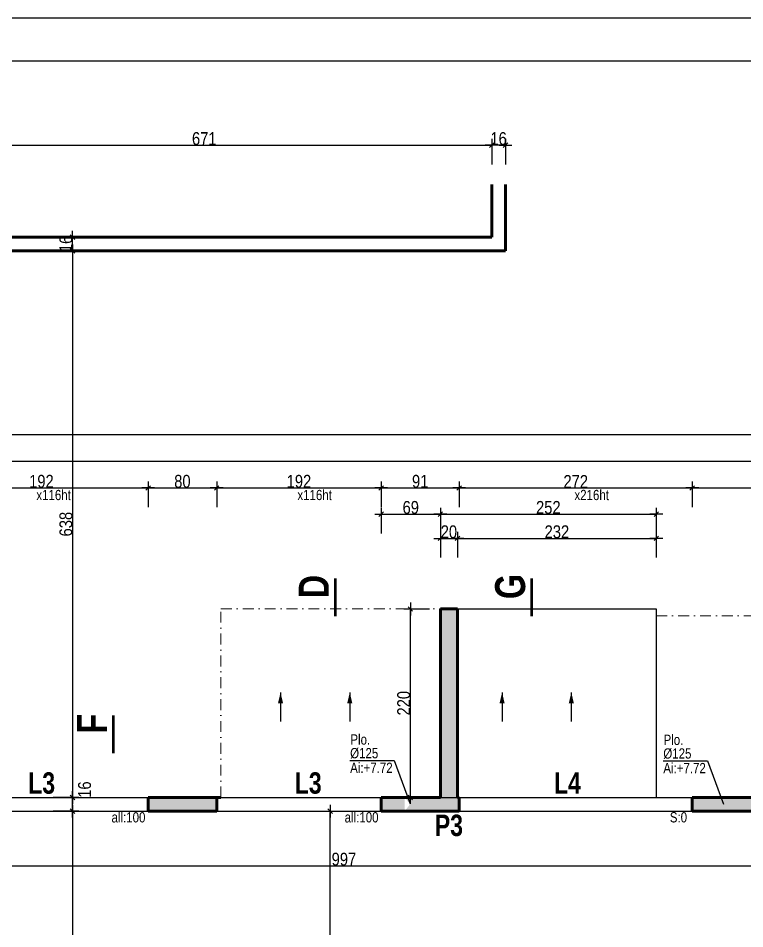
# Model space of a CAD drawing. Header units: millimetres. Extents: x 7120 to 15038, y -9128 to -4928.
# Drawn here: x 11635 to 12483, y -5990 to -4928 of the extents above; entities that cross this region are included whole.
import ezdxf
from ezdxf.enums import TextEntityAlignment as Align

# ---------------------------------------------------------------- set-up
doc = ezdxf.new("R2010")
doc.units = ezdxf.units.MM
doc.linetypes.add('TIRETPTX2', pattern=[50.8, 25.4, -12.7, 0, -12.7])
for name, color, linetype in [('01_Cad_2', 5, 'Continuous'), ('01_cote_gen', 4, 'Continuous'), ('01_linteaux', 2, 'Continuous'), ('01_poch_murs', 253, 'Continuous'), ('01_poch_poteaux', 250, 'Continuous'), ('01_resv', 32, 'Continuous'), ('01_texte', 230, 'Continuous'), ('AA_COTES', 2, 'Continuous')]:
    doc.layers.add(name, color=color, linetype=linetype)
doc.layers.add('01_murs_coup', color=5, linetype='Continuous', lineweight=60)
doc.layers.add('01_tram_axes', color=2, linetype='TIRETPTX2', lineweight=9)
doc.styles.add('impact', font='impact.ttf')
doc.styles.add('MATTE_TXT', font='arial.ttf')
doc.styles.add('STYLE2', font='ARIALN.TTF')
doc.dimstyles.new('JB50', dxfattribs={"dimscale": 0.1, "dimtxt": 150, "dimasz": 15, "dimexe": 0.1, "dimexo": 0.1, "dimgap": 0.09, "dimtad": 1, "dimdec": 1, "dimdsep": 46, "dimtxsty": 'STYLE2', "dimblk1": 'BOND_G', "dimblk2": 'BOND_D', "dimsah": 1, "dimcen": 1.5, "dimdle": 0.01, "dimse1": 1, "dimse2": 1, "dimclrd": 4, "dimclre": 2, "dimclrt": 6, "dimazin": 2, "dimtfac": 2.333333, "dimtdec": 1, "dimtix": 1, "dimtmove": 2, "dimatfit": 3, "dimldrblk": 'BOND_G', "dimfxl": 1, "dimtolj": 1, "dimtzin": 0, "dimarcsym": 0})

# ---------------------------------------------------------------- blocks, each defined once
blk = doc.blocks.new('BOND_G')
at = {"layer": 'AA_COTES', "color": 0}
for p, q in [((0, -5), (0, 15)), ((5, 0), (-5, 0)), ((1.77, 1.77), (-1.77, -1.77))]:
    blk.add_line(p, q, dxfattribs=at)
blk = doc.blocks.new('BOND_D')
at = {"layer": 'AA_COTES', "color": 0}
for p, q in [((5, 0), (-5, 0)), ((-1.77, -1.77), (1.77, 1.77)), ((0, 5), (0, -15))]:
    blk.add_line(p, q, dxfattribs=at)
blk = doc.blocks.new('*D44')
at = {"layer": '01_cote_gen', "color": 4, "lineweight": -2, "transparency": 16777216}
blk.add_line((11788.1, -5475.8), (11865.1, -5475.8), dxfattribs=at)
at = {"layer": 'DEFPOINTS', "color": 0}
for p in [(11866.6, -5475.8), (11786.6, -5498.3), (11866.6, -5498.3)]:
    blk.add_point(p, dxfattribs=at)
at = {"layer": '01_cote_gen', "color": 4, "lineweight": -2, "transparency": 16777216, "xscale": 1.5, "yscale": 1.5, "zscale": 1.5, "rotation": 180}
blk.add_blockref('BOND_G', (11786.6, -5475.8), dxfattribs=at)
at = {"layer": '01_cote_gen', "color": 4, "lineweight": -2, "transparency": 16777216, "xscale": 1.5, "yscale": 1.5, "zscale": 1.5}
blk.add_blockref('BOND_D', (11866.6, -5475.8), dxfattribs=at)
at = {"layer": '01_cote_gen', "color": 6, "transparency": 16777216, "insert": (11826.6, -5468.1), "char_height": 15, "attachment_point": 5, "style": 'STYLE2'}
blk.add_mtext('\\A1;80', dxfattribs=at)
blk = doc.blocks.new('*D45')
at = {"layer": '01_cote_gen', "color": 4, "lineweight": -2, "transparency": 16777216}
blk.add_line((11868.1, -5475.8), (12057.1, -5475.8), dxfattribs=at)
at = {"layer": 'DEFPOINTS', "color": 0}
for p in [(12058.6, -5475.8), (11866.6, -5498.3), (12058.6, -5498.3)]:
    blk.add_point(p, dxfattribs=at)
at = {"layer": '01_cote_gen', "color": 4, "lineweight": -2, "transparency": 16777216, "xscale": 1.5, "yscale": 1.5, "zscale": 1.5, "rotation": 180}
blk.add_blockref('BOND_G', (11866.6, -5475.8), dxfattribs=at)
at = {"layer": '01_cote_gen', "color": 4, "lineweight": -2, "transparency": 16777216, "xscale": 1.5, "yscale": 1.5, "zscale": 1.5}
blk.add_blockref('BOND_D', (12058.6, -5475.8), dxfattribs=at)
at = {"layer": '01_cote_gen', "color": 6, "transparency": 16777216, "insert": (11962.6, -5468.1), "char_height": 15, "attachment_point": 5, "style": 'STYLE2'}
blk.add_mtext('\\A1;192', dxfattribs=at)
blk = doc.blocks.new('*D46')
at = {"layer": '01_cote_gen', "color": 4, "lineweight": -2, "transparency": 16777216}
blk.add_line((12060.1, -5475.8), (12148.1, -5475.8), dxfattribs=at)
at = {"layer": 'DEFPOINTS', "color": 0}
for p in [(12149.6, -5475.8), (12058.6, -5498.3), (12149.6, -5498.3)]:
    blk.add_point(p, dxfattribs=at)
at = {"layer": '01_cote_gen', "color": 4, "lineweight": -2, "transparency": 16777216, "xscale": 1.5, "yscale": 1.5, "zscale": 1.5, "rotation": 180}
blk.add_blockref('BOND_G', (12058.6, -5475.8), dxfattribs=at)
at = {"layer": '01_cote_gen', "color": 4, "lineweight": -2, "transparency": 16777216, "xscale": 1.5, "yscale": 1.5, "zscale": 1.5}
blk.add_blockref('BOND_D', (12149.6, -5475.8), dxfattribs=at)
at = {"layer": '01_cote_gen', "color": 6, "transparency": 16777216, "insert": (12104.1, -5468.1), "char_height": 15, "attachment_point": 5, "style": 'STYLE2'}
blk.add_mtext('\\A1;91', dxfattribs=at)
blk = doc.blocks.new('*D47')
at = {"layer": '01_cote_gen', "color": 4, "lineweight": -2, "transparency": 16777216}
blk.add_line((12151.1, -5475.8), (12420.1, -5475.8), dxfattribs=at)
at = {"layer": 'DEFPOINTS', "color": 0}
for p in [(12421.6, -5475.8), (12149.6, -5498.3), (12421.6, -5498.3)]:
    blk.add_point(p, dxfattribs=at)
at = {"layer": '01_cote_gen', "color": 4, "lineweight": -2, "transparency": 16777216, "xscale": 1.5, "yscale": 1.5, "zscale": 1.5, "rotation": 180}
blk.add_blockref('BOND_G', (12149.6, -5475.8), dxfattribs=at)
at = {"layer": '01_cote_gen', "color": 4, "lineweight": -2, "transparency": 16777216, "xscale": 1.5, "yscale": 1.5, "zscale": 1.5}
blk.add_blockref('BOND_D', (12421.6, -5475.8), dxfattribs=at)
at = {"layer": '01_cote_gen', "color": 6, "transparency": 16777216, "insert": (12285.6, -5468.2), "char_height": 15, "attachment_point": 5, "style": 'STYLE2'}
blk.add_mtext('\\A1;272', dxfattribs=at)
blk = doc.blocks.new('*D48')
at = {"layer": '01_cote_gen', "color": 4, "lineweight": -2, "transparency": 16777216}
blk.add_line((12423.1, -5475.8), (12613.1, -5475.8), dxfattribs=at)
at = {"layer": 'DEFPOINTS', "color": 0}
for p in [(12614.6, -5475.8), (12421.6, -5498.3), (12614.6, -5498.3)]:
    blk.add_point(p, dxfattribs=at)
at = {"layer": '01_cote_gen', "color": 4, "lineweight": -2, "transparency": 16777216, "xscale": 1.5, "yscale": 1.5, "zscale": 1.5, "rotation": 180}
blk.add_blockref('BOND_G', (12421.6, -5475.8), dxfattribs=at)
at = {"layer": '01_cote_gen', "color": 4, "lineweight": -2, "transparency": 16777216, "xscale": 1.5, "yscale": 1.5, "zscale": 1.5}
blk.add_blockref('BOND_D', (12614.6, -5475.8), dxfattribs=at)
at = {"layer": '01_cote_gen', "color": 6, "transparency": 16777216, "insert": (12518.1, -5468.1), "char_height": 15, "attachment_point": 5, "style": 'STYLE2'}
blk.add_mtext('\\A1;193', dxfattribs=at)
blk = doc.blocks.new('*D56')
at = {"layer": '01_cote_gen', "color": 4, "lineweight": -2, "transparency": 16777216}
blk.add_line((11698.4, -5851.5), (11698.4, -5838.5), dxfattribs=at)
at = {"layer": 'DEFPOINTS', "color": 0}
for p in [(11697, -5837), (11698.4, -5837), (11697, -5853)]:
    blk.add_point(p, dxfattribs=at)
at = {"layer": '01_cote_gen', "color": 4, "lineweight": -2, "transparency": 16777216, "xscale": 1.5, "yscale": 1.5, "zscale": 1.5}
for name, p, rotation in [('BOND_D', (11698.4, -5837), 90), ('BOND_G', (11698.4, -5853), 270)]:
    blk.add_blockref(name, p, dxfattribs=dict(at, rotation=rotation))
at = {"layer": '01_cote_gen', "color": 6, "transparency": 16777216, "insert": (11712.5, -5827.8), "char_height": 15, "attachment_point": 5, "rotation": 90, "style": 'STYLE2'}
blk.add_mtext('\\A1;16', dxfattribs=at)
blk = doc.blocks.new('*D57')
at = {"layer": '01_cote_gen', "color": 4, "lineweight": -2, "transparency": 16777216}
blk.add_line((11698.4, -5854.5), (11698.4, -6544.4), dxfattribs=at)
at = {"layer": 'DEFPOINTS', "color": 0}
for p in [(11659.2, -5853), (11691.7, -6545.9), (11698.4, -6545.9)]:
    blk.add_point(p, dxfattribs=at)
at = {"layer": '01_cote_gen', "color": 4, "lineweight": -2, "transparency": 16777216, "xscale": 1.5, "yscale": 1.5, "zscale": 1.5}
for name, p, rotation in [('BOND_G', (11698.4, -5853), 90), ('BOND_D', (11698.4, -6545.9), 270)]:
    blk.add_blockref(name, p, dxfattribs=dict(at, rotation=rotation))
at = {"layer": '01_cote_gen', "color": 6, "transparency": 16777216, "insert": (11690.7, -6199.4), "char_height": 15, "attachment_point": 5, "rotation": 90, "style": 'STYLE2'}
blk.add_mtext('\\A1;693', dxfattribs=at)
blk = doc.blocks.new('*D73')
at = {"layer": '01_cote_gen', "color": 4, "lineweight": -2, "transparency": 16777216}
blk.add_line((11518.1, -5075.7), (12186.1, -5075.7), dxfattribs=at)
at = {"layer": 'DEFPOINTS', "color": 0}
for p in [(12187.6, -5075.7), (11516.6, -5121.5), (12187.6, -5121.5)]:
    blk.add_point(p, dxfattribs=at)
at = {"layer": '01_cote_gen', "color": 4, "lineweight": -2, "transparency": 16777216, "xscale": 1.5, "yscale": 1.5, "zscale": 1.5, "rotation": 180}
blk.add_blockref('BOND_G', (11516.6, -5075.7), dxfattribs=at)
at = {"layer": '01_cote_gen', "color": 4, "lineweight": -2, "transparency": 16777216, "xscale": 1.5, "yscale": 1.5, "zscale": 1.5}
blk.add_blockref('BOND_D', (12187.6, -5075.7), dxfattribs=at)
at = {"layer": '01_cote_gen', "color": 6, "transparency": 16777216, "insert": (11852.1, -5068.1), "char_height": 15, "attachment_point": 5, "style": 'STYLE2'}
blk.add_mtext('\\A1;671', dxfattribs=at)
blk = doc.blocks.new('*D74')
at = {"layer": '01_cote_gen', "color": 4, "lineweight": -2, "transparency": 16777216}
for p, q in [((12186.1, -5075.7), (12184.6, -5075.7)), ((12203.6, -5075.7), (12187.6, -5075.7)), ((12205.1, -5075.7), (12206.6, -5075.7))]:
    blk.add_line(p, q, dxfattribs=at)
at = {"layer": 'DEFPOINTS', "color": 0}
for p in [(12187.6, -5075.7), (12187.6, -5090), (12203.6, -5121.5)]:
    blk.add_point(p, dxfattribs=at)
at = {"layer": '01_cote_gen', "color": 4, "lineweight": -2, "transparency": 16777216, "xscale": 1.5, "yscale": 1.5, "zscale": 1.5}
blk.add_blockref('BOND_D', (12187.6, -5075.7), dxfattribs=at)
at = {"layer": '01_cote_gen', "color": 4, "lineweight": -2, "transparency": 16777216, "xscale": 1.5, "yscale": 1.5, "zscale": 1.5, "rotation": 180}
blk.add_blockref('BOND_G', (12203.6, -5075.7), dxfattribs=at)
at = {"layer": '01_cote_gen', "color": 6, "transparency": 16777216, "insert": (12195.6, -5068.1), "char_height": 15, "attachment_point": 5, "style": 'STYLE2'}
blk.add_mtext('\\A1;16', dxfattribs=at)
blk = doc.blocks.new('*D87')
at = {"layer": '01_cote_gen', "color": 4, "lineweight": -2, "transparency": 16777216}
blk.add_line((11518.1, -5916.7), (12512.1, -5916.7), dxfattribs=at)
at = {"layer": 'DEFPOINTS', "color": 0}
for p in [(12513.6, -5916.7), (11516.6, -5965.1), (12513.6, -5965.1)]:
    blk.add_point(p, dxfattribs=at)
at = {"layer": '01_cote_gen', "color": 4, "lineweight": -2, "transparency": 16777216, "xscale": 1.5, "yscale": 1.5, "zscale": 1.5, "rotation": 180}
blk.add_blockref('BOND_G', (11516.6, -5916.7), dxfattribs=at)
at = {"layer": '01_cote_gen', "color": 4, "lineweight": -2, "transparency": 16777216, "xscale": 1.5, "yscale": 1.5, "zscale": 1.5}
blk.add_blockref('BOND_D', (12513.6, -5916.7), dxfattribs=at)
at = {"layer": '01_cote_gen', "color": 6, "transparency": 16777216, "insert": (12015.1, -5909.1), "char_height": 15, "attachment_point": 5, "style": 'STYLE2'}
blk.add_mtext('\\A1;997', dxfattribs=at)
blk = doc.blocks.new('*D90')
at = {"layer": '01_cote_gen', "color": 4, "lineweight": -2, "transparency": 16777216}
blk.add_line((11518.1, -5413.3), (14066.1, -5413.3), dxfattribs=at)
at = {"layer": 'DEFPOINTS', "color": 0}
for p in [(11516.6, -5391.2), (14067.6, -5413.3), (14067.6, -5467)]:
    blk.add_point(p, dxfattribs=at)
at = {"layer": '01_cote_gen', "color": 4, "lineweight": -2, "transparency": 16777216, "xscale": 1.5, "yscale": 1.5, "zscale": 1.5, "rotation": 180}
blk.add_blockref('BOND_G', (11516.6, -5413.3), dxfattribs=at)
at = {"layer": '01_cote_gen', "color": 4, "lineweight": -2, "transparency": 16777216, "xscale": 1.5, "yscale": 1.5, "zscale": 1.5}
blk.add_blockref('BOND_D', (14067.6, -5413.3), dxfattribs=at)
at = {"layer": '01_cote_gen', "color": 6, "transparency": 16777216, "insert": (12792.1, -5405.6), "char_height": 15, "attachment_point": 5, "style": 'STYLE2'}
blk.add_mtext('\\A1;2551', dxfattribs=at)
blk = doc.blocks.new('*D91')
at = {"layer": '01_cote_gen', "color": 4, "lineweight": -2, "transparency": 16777216}
for p, q in [((11698.4, -5181.5), (11698.4, -5180)), ((11698.4, -5199), (11698.4, -5183)), ((11698.4, -5200.5), (11698.4, -5202))]:
    blk.add_line(p, q, dxfattribs=at)
at = {"layer": 'DEFPOINTS', "color": 0}
for p in [(11698.4, -5183), (11703.4, -5183), (11703.4, -5199)]:
    blk.add_point(p, dxfattribs=at)
at = {"layer": '01_cote_gen', "color": 4, "lineweight": -2, "transparency": 16777216, "xscale": 1.5, "yscale": 1.5, "zscale": 1.5}
for name, p, rotation in [('BOND_D', (11698.4, -5183), 270), ('BOND_G', (11698.4, -5199), 90)]:
    blk.add_blockref(name, p, dxfattribs=dict(at, rotation=rotation))
at = {"layer": '01_cote_gen', "color": 6, "transparency": 16777216, "insert": (11690.7, -5191), "char_height": 15, "attachment_point": 5, "rotation": 90, "style": 'STYLE2'}
blk.add_mtext('\\A1;16', dxfattribs=at)
blk = doc.blocks.new('*D178')
at = {"layer": '01_cote_gen', "color": 4, "lineweight": -2, "transparency": 16777216}
blk.add_line((11596.1, -5475.8), (11785.1, -5475.8), dxfattribs=at)
at = {"layer": 'DEFPOINTS', "color": 0}
for p in [(11786.6, -5475.8), (11594.6, -5498.3), (11786.6, -5498.3)]:
    blk.add_point(p, dxfattribs=at)
at = {"layer": '01_cote_gen', "color": 4, "lineweight": -2, "transparency": 16777216, "xscale": 1.5, "yscale": 1.5, "zscale": 1.5, "rotation": 180}
blk.add_blockref('BOND_G', (11594.6, -5475.8), dxfattribs=at)
at = {"layer": '01_cote_gen', "color": 4, "lineweight": -2, "transparency": 16777216, "xscale": 1.5, "yscale": 1.5, "zscale": 1.5}
blk.add_blockref('BOND_D', (11786.6, -5475.8), dxfattribs=at)
at = {"layer": '01_cote_gen', "color": 6, "transparency": 16777216, "insert": (11662.1, -5468.1), "char_height": 15, "attachment_point": 5, "style": 'STYLE2'}
blk.add_mtext('\\A1;192', dxfattribs=at)
blk = doc.blocks.new('*D189')
at = {"layer": '01_cote_gen', "color": 4, "lineweight": -2, "transparency": 16777216}
blk.add_line((12092.6, -5835.5), (12092.6, -5618.5), dxfattribs=at)
at = {"layer": 'DEFPOINTS', "color": 0}
for p in [(12092.6, -5617), (12148.3, -5617), (12138.3, -5837)]:
    blk.add_point(p, dxfattribs=at)
at = {"layer": '01_cote_gen', "color": 4, "lineweight": -2, "transparency": 16777216, "xscale": 1.5, "yscale": 1.5, "zscale": 1.5}
for name, p, rotation in [('BOND_D', (12092.6, -5617), 90), ('BOND_G', (12092.6, -5837), 270)]:
    blk.add_blockref(name, p, dxfattribs=dict(at, rotation=rotation))
at = {"layer": '01_cote_gen', "color": 6, "transparency": 16777216, "insert": (12084.9, -5727), "char_height": 15, "attachment_point": 5, "rotation": 90, "style": 'STYLE2'}
blk.add_mtext('\\A1;220', dxfattribs=at)
blk = doc.blocks.new('*D258')
at = {"layer": '01_cote_gen', "color": 4, "lineweight": -2, "transparency": 16777216}
blk.add_line((11172.1, -5444.3), (14066.1, -5444.3), dxfattribs=at)
at = {"layer": 'DEFPOINTS', "color": 0}
for p in [(14067.6, -5444.3), (14067.6, -5444.3), (11170.6, -5460.4)]:
    blk.add_point(p, dxfattribs=at)
at = {"layer": '01_cote_gen', "color": 4, "lineweight": -2, "transparency": 16777216, "xscale": 1.5, "yscale": 1.5, "zscale": 1.5, "rotation": 180}
blk.add_blockref('BOND_G', (11170.6, -5444.3), dxfattribs=at)
at = {"layer": '01_cote_gen', "color": 4, "lineweight": -2, "transparency": 16777216, "xscale": 1.5, "yscale": 1.5, "zscale": 1.5}
blk.add_blockref('BOND_D', (14067.6, -5444.3), dxfattribs=at)
at = {"layer": '01_cote_gen', "color": 6, "transparency": 16777216, "insert": (12619.1, -5436.7), "char_height": 15, "attachment_point": 5, "style": 'STYLE2'}
blk.add_mtext('\\A1;2897', dxfattribs=at)
blk = doc.blocks.new('*D417')
at = {"layer": '01_cote_gen', "color": 4, "lineweight": -2, "transparency": 16777216}
blk.add_line((11698.4, -5200.5), (11698.4, -5835.5), dxfattribs=at)
at = {"layer": 'DEFPOINTS', "color": 0}
for p in [(11730.6, -5199), (11698.4, -5837), (11750.2, -5837)]:
    blk.add_point(p, dxfattribs=at)
at = {"layer": '01_cote_gen', "color": 4, "lineweight": -2, "transparency": 16777216, "xscale": 1.5, "yscale": 1.5, "zscale": 1.5}
for name, p, rotation in [('BOND_G', (11698.4, -5199), 90), ('BOND_D', (11698.4, -5837), 270)]:
    blk.add_blockref(name, p, dxfattribs=dict(at, rotation=rotation))
at = {"layer": '01_cote_gen', "color": 6, "transparency": 16777216, "insert": (11690.7, -5518), "char_height": 15, "attachment_point": 5, "rotation": 90, "style": 'STYLE2'}
blk.add_mtext('\\A1;638', dxfattribs=at)
blk = doc.blocks.new('*D419')
at = {"layer": '01_cote_gen', "color": 4, "lineweight": -2, "transparency": 16777216}
blk.add_line((11999, -6484.4), (11999, -5854.5), dxfattribs=at)
at = {"layer": 'DEFPOINTS', "color": 0}
for p in [(11999, -5853), (12075.7, -5853), (12053.6, -6485.9)]:
    blk.add_point(p, dxfattribs=at)
at = {"layer": '01_cote_gen', "color": 4, "lineweight": -2, "transparency": 16777216, "xscale": 1.5, "yscale": 1.5, "zscale": 1.5}
for name, p, rotation in [('BOND_D', (11999, -5853), 90), ('BOND_G', (11999, -6485.9), 270)]:
    blk.add_blockref(name, p, dxfattribs=dict(at, rotation=rotation))
at = {"layer": '01_cote_gen', "color": 6, "transparency": 16777216, "insert": (11991.3, -6169.4), "char_height": 15, "attachment_point": 5, "rotation": 90, "style": 'STYLE2'}
blk.add_mtext('\\A1;633', dxfattribs=at)
blk = doc.blocks.new('*D458')
at = {"layer": '01_cote_gen', "color": 4, "lineweight": -2, "transparency": 16777216}
blk.add_line((12129.1, -5506.3), (12378.1, -5506.3), dxfattribs=at)
at = {"layer": 'DEFPOINTS', "color": 0}
for p in [(12379.6, -5506.3), (12127.6, -5617), (12379.6, -5617)]:
    blk.add_point(p, dxfattribs=at)
at = {"layer": '01_cote_gen', "color": 4, "lineweight": -2, "transparency": 16777216, "xscale": 1.5, "yscale": 1.5, "zscale": 1.5, "rotation": 180}
blk.add_blockref('BOND_G', (12127.6, -5506.3), dxfattribs=at)
at = {"layer": '01_cote_gen', "color": 4, "lineweight": -2, "transparency": 16777216, "xscale": 1.5, "yscale": 1.5, "zscale": 1.5}
blk.add_blockref('BOND_D', (12379.6, -5506.3), dxfattribs=at)
at = {"layer": '01_cote_gen', "color": 6, "transparency": 16777216, "insert": (12253.6, -5498.6), "char_height": 15, "attachment_point": 5, "style": 'STYLE2'}
blk.add_mtext('\\A1;252', dxfattribs=at)
blk = doc.blocks.new('*D459')
at = {"layer": '01_cote_gen', "color": 4, "lineweight": -2, "transparency": 16777216}
blk.add_line((12129.1, -5534.6), (12146.1, -5534.6), dxfattribs=at)
at = {"layer": 'DEFPOINTS', "color": 0}
for p in [(12127.6, -5528.8), (12147.6, -5534.6), (12147.6, -5617)]:
    blk.add_point(p, dxfattribs=at)
at = {"layer": '01_cote_gen', "color": 4, "lineweight": -2, "transparency": 16777216, "xscale": 1.5, "yscale": 1.5, "zscale": 1.5, "rotation": 180}
blk.add_blockref('BOND_G', (12127.6, -5534.6), dxfattribs=at)
at = {"layer": '01_cote_gen', "color": 4, "lineweight": -2, "transparency": 16777216, "xscale": 1.5, "yscale": 1.5, "zscale": 1.5}
blk.add_blockref('BOND_D', (12147.6, -5534.6), dxfattribs=at)
at = {"layer": '01_cote_gen', "color": 6, "transparency": 16777216, "insert": (12137.6, -5527), "char_height": 15, "attachment_point": 5, "style": 'STYLE2'}
blk.add_mtext('\\A1;20', dxfattribs=at)
blk = doc.blocks.new('*D460')
at = {"layer": '01_cote_gen', "color": 4, "lineweight": -2, "transparency": 16777216}
blk.add_line((12149.1, -5534.6), (12378.1, -5534.6), dxfattribs=at)
at = {"layer": 'DEFPOINTS', "color": 0}
for p in [(12379.6, -5528.8), (12379.6, -5534.6), (12147.6, -5542.1)]:
    blk.add_point(p, dxfattribs=at)
at = {"layer": '01_cote_gen', "color": 4, "lineweight": -2, "transparency": 16777216, "xscale": 1.5, "yscale": 1.5, "zscale": 1.5, "rotation": 180}
blk.add_blockref('BOND_G', (12147.6, -5534.6), dxfattribs=at)
at = {"layer": '01_cote_gen', "color": 4, "lineweight": -2, "transparency": 16777216, "xscale": 1.5, "yscale": 1.5, "zscale": 1.5}
blk.add_blockref('BOND_D', (12379.6, -5534.6), dxfattribs=at)
at = {"layer": '01_cote_gen', "color": 6, "transparency": 16777216, "insert": (12263.6, -5527), "char_height": 15, "attachment_point": 5, "style": 'STYLE2'}
blk.add_mtext('\\A1;232', dxfattribs=at)
blk = doc.blocks.new('*D461')
at = {"layer": '01_cote_gen', "color": 4, "lineweight": -2, "transparency": 16777216}
blk.add_line((12060.1, -5506.3), (12126.1, -5506.3), dxfattribs=at)
at = {"layer": 'DEFPOINTS', "color": 0}
for p in [(12058.6, -5498.3), (12127.6, -5506.3), (12127.6, -5513.8)]:
    blk.add_point(p, dxfattribs=at)
at = {"layer": '01_cote_gen', "color": 4, "lineweight": -2, "transparency": 16777216, "xscale": 1.5, "yscale": 1.5, "zscale": 1.5, "rotation": 180}
blk.add_blockref('BOND_G', (12058.6, -5506.3), dxfattribs=at)
at = {"layer": '01_cote_gen', "color": 4, "lineweight": -2, "transparency": 16777216, "xscale": 1.5, "yscale": 1.5, "zscale": 1.5}
blk.add_blockref('BOND_D', (12127.6, -5506.3), dxfattribs=at)
at = {"layer": '01_cote_gen', "color": 6, "transparency": 16777216, "insert": (12093.1, -5498.6), "char_height": 15, "attachment_point": 5, "style": 'STYLE2'}
blk.add_mtext('\\A1;69', dxfattribs=at)

msp = doc.modelspace()

# ---------------------------------------------------------------- hatches: boundary and pattern name
at = {"layer": '01_poch_murs'}
h = msp.add_hatch(color=256, dxfattribs=at)
h.dxf.hatch_style = 1
h.paths.add_polyline_path([(11392.63, -5836.96), (11170.63, -5836.96), (11170.63, -6372.91), (11188.63, -6372.91), (11188.63, -5984.94), (11353.63, -5984.94), (11353.63, -6187.94), (11371.63, -6187.94), (11371.63, -5966.94), (11371.63, -5960.94), (11361.63, -5960.94), (11361.63, -5966.94), (11188.63, -5966.94), (11188.63, -5852.96), (11361.63, -5852.96), (11361.63, -5858.96), (11371.63, -5858.96), (11371.63, -5852.96), (11392.63, -5852.96)])
h.paths.add_polyline_path([(11594.63, -5836.96), (11493.63, -5836.96), (11493.63, -5852.96), (11498.63, -5852.96), (11498.63, -6563.94), (11919.63, -6563.94), (11919.63, -6545.94), (11516.63, -6545.94), (11516.63, -5852.96), (11594.63, -5852.96)])
h.paths.add_polyline_path([(11866.63, -5836.96), (11864.63, -5836.96), (11786.63, -5836.96), (11786.63, -5852.96), (11866.63, -5852.96)], flags=17)
h.paths.add_polyline_path([(12149.63, -5836.96), (12147.63, -5836.96), (12147.63, -5624.96), (12147.63, -5616.96), (12127.63, -5616.96), (12127.63, -5836.96), (12058.63, -5836.96)])
h.paths.add_polyline_path([(12518.13, -5836.96), (12421.63, -5836.96), (12421.63, -5852.96), (12513.63, -5852.96)])
h.paths.add_polyline_path([(12513.63, -6545.94), (12257.63, -6545.94), (12257.63, -6485.94), (12053.63, -6485.94), (12053.63, -6545.94), (12021.63, -6545.94), (12021.63, -6563.94), (12071.63, -6563.94), (12071.63, -6503.94), (12239.63, -6503.94), (12239.63, -6563.94), (12513.63, -6563.94)])
at = {"layer": '01_poch_poteaux'}
h = msp.add_hatch(color=256, dxfattribs=at)
h.dxf.hatch_style = 1
h.paths.add_polyline_path([(12149.63, -5836.96), (12147.63, -5836.96), (12127.63, -5836.96), (12058.63, -5836.96), (12058.63, -5852.96), (12149.63, -5852.96)])

# ---------------------------------------------------------------- linework, layer by layer
at = {"layer": '01_Cad_2'}
msp.add_line((15037.97, -4927.54), (7119.72, -4927.54), dxfattribs=at)
at = {"layer": '01_Cad_2', "color": 2}
msp.add_line((14987.97, -4977.54), (7169.72, -4977.54), dxfattribs=at)
at = {"layer": '01_linteaux'}
for p, q in [((12147.63, -5616.96), (12379.63, -5616.96)), ((12379.63, -5616.96), (12379.63, -5836.96)), ((11594.63, -5836.96), (11786.63, -5836.96)), ((11866.63, -5836.96), (12058.63, -5836.96)), ((12149.63, -5836.96), (12421.63, -5836.96)), ((11594.63, -5852.96), (11786.63, -5852.96)), ((11866.63, -5852.96), (12058.63, -5852.96)), ((12149.63, -5852.96), (12421.63, -5852.96))]:
    msp.add_line(p, q, dxfattribs=at)
at = {"layer": '01_murs_coup'}
for p, q in [((12187.63, -5182.96), (12187.63, -5121.46)), ((12203.63, -5198.96), (12203.63, -5121.46)), ((11498.63, -5182.96), (12187.63, -5182.96)), ((11498.63, -5198.96), (12203.63, -5198.96)), ((12127.63, -5616.96), (12127.63, -5836.96)), ((12127.63, -5616.96), (12147.63, -5616.96)), ((12147.63, -5616.96), (12147.63, -5624.96)), ((12147.63, -5624.96), (12147.63, -5836.96)), ((11786.63, -5836.96), (11871.63, -5836.96)), ((11786.63, -5852.96), (11786.63, -5836.96)), ((11864.63, -5836.96), (11866.63, -5836.96)), ((11866.63, -5852.96), (11866.63, -5836.96)), ((12058.63, -5836.96), (12127.63, -5836.96)), ((12058.63, -5852.96), (12058.63, -5836.96)), ((12147.63, -5836.96), (12149.63, -5836.96)), ((12149.63, -5852.96), (12149.63, -5836.96)), ((12421.63, -5836.96), (12614.63, -5836.96)), ((12421.63, -5852.96), (12421.63, -5836.96)), ((11786.63, -5852.96), (11866.63, -5852.96)), ((12058.63, -5852.96), (12149.63, -5852.96)), ((12421.63, -5852.96), (12513.63, -5852.96))]:
    msp.add_line(p, q, dxfattribs=at)
at = {"layer": '01_poch_poteaux'}
msp.add_line((12127.63, -5836.96), (12147.63, -5836.96), dxfattribs=at)
at = {"layer": '01_resv'}
for p, q in [((12022.1, -5793.97), (12073.81, -5793.97)), ((12073.81, -5793.97), (12092.58, -5844.45)), ((12387.55, -5794.35), (12439.27, -5794.35)), ((12439.27, -5794.35), (12458.03, -5844.83))]:
    msp.add_line(p, q, dxfattribs=at)
for points in [[(12098.59, -5836.83), (12098.59, -5852.83), (12086.09, -5852.83), (12086.09, -5836.83)], [(12464.28, -5836.83), (12464.28, -5852.83), (12451.78, -5852.83), (12451.78, -5836.83)]]:
    msp.add_solid(points, dxfattribs=at)
at = {"layer": '01_texte'}
for p, q in [((11941.12, -5714.35), (11941.12, -5748.2)), ((12021.91, -5714.35), (12021.91, -5748.2)), ((12199.67, -5714.35), (12199.67, -5748.2)), ((12280.46, -5714.35), (12280.46, -5748.2))]:
    msp.add_line(p, q, dxfattribs=at)
at = {"layer": '01_texte', "const_width": 3}
for points in [[(12005.06, -5581.17), (12005.06, -5625.43)], [(12234.18, -5581.17), (12234.18, -5625.43)], [(11746.06, -5741.07), (11746.06, -5785.32)]]:
    msp.add_lwpolyline(points, dxfattribs=at)
at = {"layer": '01_texte'}
for points in [[(11941.12, -5714.35), (11938.14, -5727.13), (11941.12, -5727.13)], [(11941.12, -5714.35), (11944.1, -5727.13), (11941.12, -5727.13)], [(12021.91, -5714.35), (12018.93, -5727.13), (12021.91, -5727.13)], [(12021.91, -5714.35), (12024.89, -5727.13), (12021.91, -5727.13)], [(12199.67, -5714.35), (12196.69, -5727.13), (12199.67, -5727.13)], [(12199.67, -5714.35), (12202.65, -5727.13), (12199.67, -5727.13)], [(12280.46, -5714.35), (12277.48, -5727.13), (12280.46, -5727.13)], [(12280.46, -5714.35), (12283.45, -5727.13), (12280.46, -5727.13)]]:
    msp.add_solid(points, dxfattribs=at)
at = {"layer": '01_tram_axes', "ltscale": 0.5}
for p, q in [((11871.63, -5836.96), (11871.63, -5616.96)), ((11871.63, -5616.96), (12127.63, -5616.96)), ((12379.63, -5624.96), (12550.63, -5624.96))]:
    msp.add_line(p, q, dxfattribs=at)

# ---------------------------------------------------------------- texts
at = {"layer": '01_resv', "style": 'MATTE_TXT', "width": 0.8}
for s, p in [('Plo.', (12022.64, -5778.91)), ('Plo.', (12388.09, -5779.28)), ('%%C125', (12022.36, -5794.83)), ('%%C125', (12387.81, -5795.21)), ('Ai:+7.72', (12022.36, -5811.92)), ('Ai:+7.72', (12387.81, -5812.29))]:
    msp.add_text(s, height=12, dxfattribs=at).set_placement(p, align=Align.BOTTOM_LEFT)
at = {"layer": '01_texte', "style": 'MATTE_TXT', "width": 0.8}
for s, p in [('x116ht', (11676.31, -5493.57)), ('x116ht', (11980.94, -5493.57)), ('x216ht', (12304.23, -5493.57)), ('all:100', (11763.68, -5869.72)), ('all:100', (12035.68, -5869.72)), ('S:0', (12405.46, -5869.72))]:
    msp.add_text(s, height=12, dxfattribs=at).set_placement(p, align=Align.BOTTOM_CENTER)
at = {"layer": '01_texte', "style": 'impact'}
for s, p in [('D', (12007.91, -5590.83)), ('G', (12237.03, -5590.83)), ('F', (11748.92, -5750.73))]:
    msp.add_text(s, height=35, rotation=90, dxfattribs=at).set_placement(p, align=Align.BOTTOM_CENTER)
for s, p in [('L3', (11662.38, -5840.05)), ('L3', (11973.45, -5840.05)), ('L4', (12275.94, -5840.05)), ('P3', (12137.63, -5889.48))]:
    msp.add_text(s, height=25, dxfattribs=at).set_placement(p, align=Align.BOTTOM_CENTER)

# ---------------------------------------------------------------- dimensions: what is measured, and where the dimension line sits
at = {"layer": '01_cote_gen'}
for base, p1, p2, picture, middle in [((12187.63, -5075.75), (11516.63, -5121.46), (12187.63, -5121.46), '*D73', (11852.13, -5068.08)), ((12187.63, -5075.75), (12203.63, -5121.46), (12187.63, -5089.99), '*D74', (12195.63, -5068.08)), ((14067.63, -5413.27), (11516.63, -5391.16), (14067.63, -5467.02), '*D90', (12792.13, -5405.6)), ((14067.63, -5444.34), (11170.63, -5460.41), (14067.63, -5444.34), '*D258', (12619.13, -5436.67)), ((11866.63, -5475.77), (11786.63, -5498.27), (11866.63, -5498.27), '*D44', (11826.63, -5468.1)), ((12058.63, -5475.77), (11866.63, -5498.27), (12058.63, -5498.27), '*D45', (11962.63, -5468.1)), ((12149.63, -5475.77), (12058.63, -5498.27), (12149.63, -5498.27), '*D46', (12104.13, -5468.1)), ((12421.63, -5475.77), (12149.63, -5498.27), (12421.63, -5498.27), '*D47', (12285.63, -5468.23)), ((12614.63, -5475.77), (12421.63, -5498.27), (12614.63, -5498.27), '*D48', (12518.13, -5468.1)), ((12127.63, -5506.28), (12058.63, -5498.27), (12127.63, -5513.78), '*D461', (12093.13, -5498.61)), ((12379.63, -5506.28), (12127.63, -5616.96), (12379.63, -5616.96), '*D458', (12253.63, -5498.61)), ((12147.63, -5534.64), (12127.63, -5528.78), (12147.63, -5616.96), '*D459', (12137.63, -5526.98)), ((12379.63, -5534.64), (12147.63, -5542.14), (12379.63, -5528.78), '*D460', (12263.63, -5526.98)), ((12513.63, -5916.75), (11516.63, -5965.05), (12513.63, -5965.05), '*D87', (12015.13, -5909.08))]:
    dim = msp.add_linear_dim(base=base, p1=p1, p2=p2, dimstyle='JB50', dxfattribs=at)
    dim.commit()
    dim.dimension.update_dxf_attribs({"geometry": picture, "text_midpoint": middle})
for base, p1, p2, picture, middle in [((11698.4, -5182.96), (11703.44, -5198.96), (11703.44, -5182.96), '*D91', (11690.73, -5190.96)), ((11698.4, -5836.96), (11730.56, -5198.96), (11750.17, -5836.96), '*D417', (11690.73, -5517.96)), ((12092.58, -5616.96), (12138.27, -5836.96), (12148.27, -5616.96), '*D189', (12084.91, -5726.96)), ((11698.4, -6545.94), (11659.17, -5852.96), (11691.65, -6545.94), '*D57', (11690.73, -6199.45)), ((11998.98, -5852.96), (12053.63, -6485.94), (12075.73, -5852.96), '*D419', (11991.31, -6169.45))]:
    dim = msp.add_linear_dim(base=base, p1=p1, p2=p2, angle=90, dimstyle='JB50', dxfattribs=at)
    dim.commit()
    dim.dimension.update_dxf_attribs({"geometry": picture, "text_midpoint": middle})
dim = msp.add_linear_dim(base=(11786.63, -5475.77), p1=(11594.63, -5498.27), p2=(11786.63, -5498.27), dimstyle='JB50', dxfattribs=at)
dim.commit()
dim.dimension.update_dxf_attribs({"geometry": '*D178', "text_midpoint": (11662.11, -5468.1), "dimtype": 160})
dim = msp.add_linear_dim(base=(11698.4, -5836.96), p1=(11696.97, -5852.96), p2=(11696.97, -5836.96), angle=90, dimstyle='JB50', dxfattribs=at)
dim.commit()
dim.dimension.update_dxf_attribs({"geometry": '*D56', "text_midpoint": (11712.51, -5827.83), "dimtype": 160})

doc.saveas('drawing.dxf')
